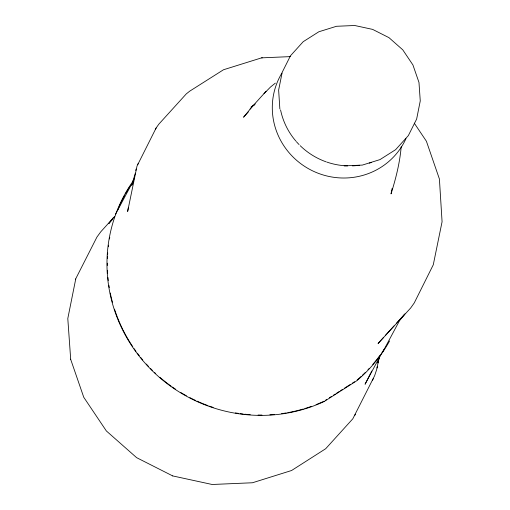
<?xml version="1.0" encoding="UTF-8"?>
<svg xmlns="http://www.w3.org/2000/svg" width="510" height="510" viewBox="0 0 510 510"><rect width="100%" height="100%" fill="white"/><g stroke="black" fill="none" stroke-linecap="round" stroke-linejoin="round"><path stroke-width="0.76" d="M401.185 146.803C399.84 162.843 395.843 178.576 391.03 193.876L392.12 188.445M114.597 216.501L100.795 231.776L96.938 237.067L75.811 278.626L67.798 318.54L70.699 359.416M128.335 207.729L127.634 211.497L137.005 166.101L156.13 127.984L158.801 124.191L186.309 93.872L189.72 91.162L223.501 69.755L261.604 57.853L290.662 56.604M135.8 170.563L136.1 169.04M379.058 357.465L377.961 362.922L379.038 358.428M172.673 475.913L212.154 484.487L252.456 482.766L291.573 470.513L325.692 448.723L352.818 418.793L374.62 375.749L376.667 369.578L379.383 356.375M75.652 279.257L75.716 278.938M377.043 367.99L377.375 366.384M135.335 173.132L131.727 185.283L133.493 181.783M370.706 373.059L365.077 384.228L382.296 352.072A150.986 146.689 28.2 0 0 384.451 348.834M371.031 372.408L371.739 371.012M372.536 380.186L373.282 378.726M354.641 415.675L355.393 414.209M155.422 129.374L156.13 127.984M137.611 164.685L138.325 163.308M134.372 178.309L132.115 182.51A151.33 147.027 28.2 0 0 144.515 362.533A151.33 147.027 28.2 0 0 324.175 401.517L356.764 380.753A151.33 147.027 28.2 0 0 389.602 340.941M115.515 214.206L131.28 184.805M382.583 352.263L399.47 320.764L404.965 313.809M113.386 217.662L108.713 223.667L112.512 219.459M252.24 106.596L243.563 117.223L248.313 111.977M263.957 93.693L270.51 87.025L275.349 83.13M250.015 109.083L266.048 91.36M383.373 337.645L378.063 343.504L410.684 307.983L414.254 302.934L433.283 264.779L442.074 221.767L439.41 179.004L426.405 141.244L414.286 123.165M385.573 335.197L394 325.922M396.652 322.989L404.092 314.785M255.319 103.97L251.067 107.106L254.413 104.971M325.348 400.363L326.674 399.515M329.332 397.825L331.322 396.557M333.31 395.288L335.306 394.02M336.632 393.178L339.284 391.482M340.61 390.641L342.605 389.372M344.594 388.104L350.568 384.298M352.557 383.029L354.546 381.76M344.135 165.871L362.349 165.087L379.995 159.598L395.613 149.685L408.331 135.622L416.638 119.066L420.259 100.91L418.978 82.441L412.934 64.968L402.753 49.821L388.964 37.651L372.612 29.389L354.699 25.5L336.485 26.284L318.839 31.773L303.214 41.686L290.496 55.756L282.196 72.305L278.638 90.04L279.856 108.93M261.604 57.853L262.306 57.834M70.616 359.174L83.755 397.277L106.367 430.963L136.642 457.674L172.724 475.932M324.175 401.517L324.022 401.211A150.986 146.689 28.2 0 1 316.053 404.628M371.541 162.422A69.347 67.377 28.2 0 1 369.297 163.123M359.422 165.253A69.347 67.377 28.2 0 1 352.391 165.871M347.673 165.89A69.347 67.377 28.2 0 1 326.859 162.091M326.119 161.836A69.347 67.377 28.2 0 1 300.192 145.688M299.077 144.572A69.347 67.377 28.2 0 1 296.418 141.703M295.908 141.111A69.347 67.377 28.2 0 1 280.564 109.886M405.992 138.561A70.265 68.27 28.2 0 1 310.309 169.702A70.265 68.27 28.2 0 1 281.871 73.14M380.052 355.247A150.986 146.689 28.2 0 1 372.733 364.471M369.049 368.59A150.986 146.689 28.2 0 1 367.965 369.737M365.205 372.555A150.986 146.689 28.2 0 1 362.38 375.29M361.227 376.361A150.986 146.689 28.2 0 1 357.134 379.988M311.584 406.304A150.986 146.689 28.2 0 1 304.763 408.561M303.227 409.02A150.986 146.689 28.2 0 1 287.742 412.666M286.199 412.934A150.986 146.689 28.2 0 1 281.59 413.642M274.584 414.439A150.986 146.689 28.2 0 1 269.873 414.789M261.987 415.044A150.986 146.689 28.2 0 1 258.047 415.019M250.219 414.668A150.986 146.689 28.2 0 1 244.781 414.19M243.219 414.018A150.986 146.689 28.2 0 1 240.102 413.623M238.546 413.4A150.986 146.689 28.2 0 1 235.422 412.902M213.161 407.413A150.986 146.689 28.2 0 1 209.451 406.151M207.978 405.616A150.986 146.689 28.2 0 1 197.032 401.128M195.591 400.458A150.986 146.689 28.2 0 1 189.886 397.647M186.386 395.773A150.986 146.689 28.2 0 1 180.897 392.598M175.58 389.226A150.986 146.689 28.2 0 1 172.348 387.02M171.067 386.115A150.986 146.689 28.2 0 1 159.879 377.311M155.741 373.6A150.986 146.689 28.2 0 1 154.587 372.517M152.311 370.317A150.986 146.689 28.2 0 1 150.641 368.634M148.461 366.365A150.986 146.689 28.2 0 1 146.332 364.063M142.743 359.945A150.986 146.689 28.2 0 1 140.747 357.529M139.281 355.68A150.986 146.689 28.2 0 1 137.362 353.175M135.96 351.269A150.986 146.689 28.2 0 1 134.13 348.693M132.791 346.736A150.986 146.689 28.2 0 1 122.942 329.804M122.591 329.097A150.986 146.689 28.2 0 1 114.501 309.149M112.449 302.264A150.986 146.689 28.2 0 1 110.262 293.046M109.267 287.627A150.986 146.689 28.2 0 1 108.898 285.281M108.273 280.57A150.986 146.689 28.2 0 1 107.948 277.408M107.629 273.449A150.986 146.689 28.2 0 1 107.457 270.274M107.323 265.525A150.986 146.689 28.2 0 1 107.31 263.154M107.412 258.436A150.986 146.689 28.2 0 1 107.521 256.09M107.61 254.535A150.986 146.689 28.2 0 1 107.718 252.979M108.324 246.738A150.986 146.689 28.2 0 1 108.522 245.176M109.471 238.935A150.986 146.689 28.2 0 1 109.752 237.379M117.612 210.324A150.986 146.689 28.2 0 1 124.644 195.381M125.403 193.998A150.986 146.689 28.2 0 1 129.827 186.596"/></g></svg>
